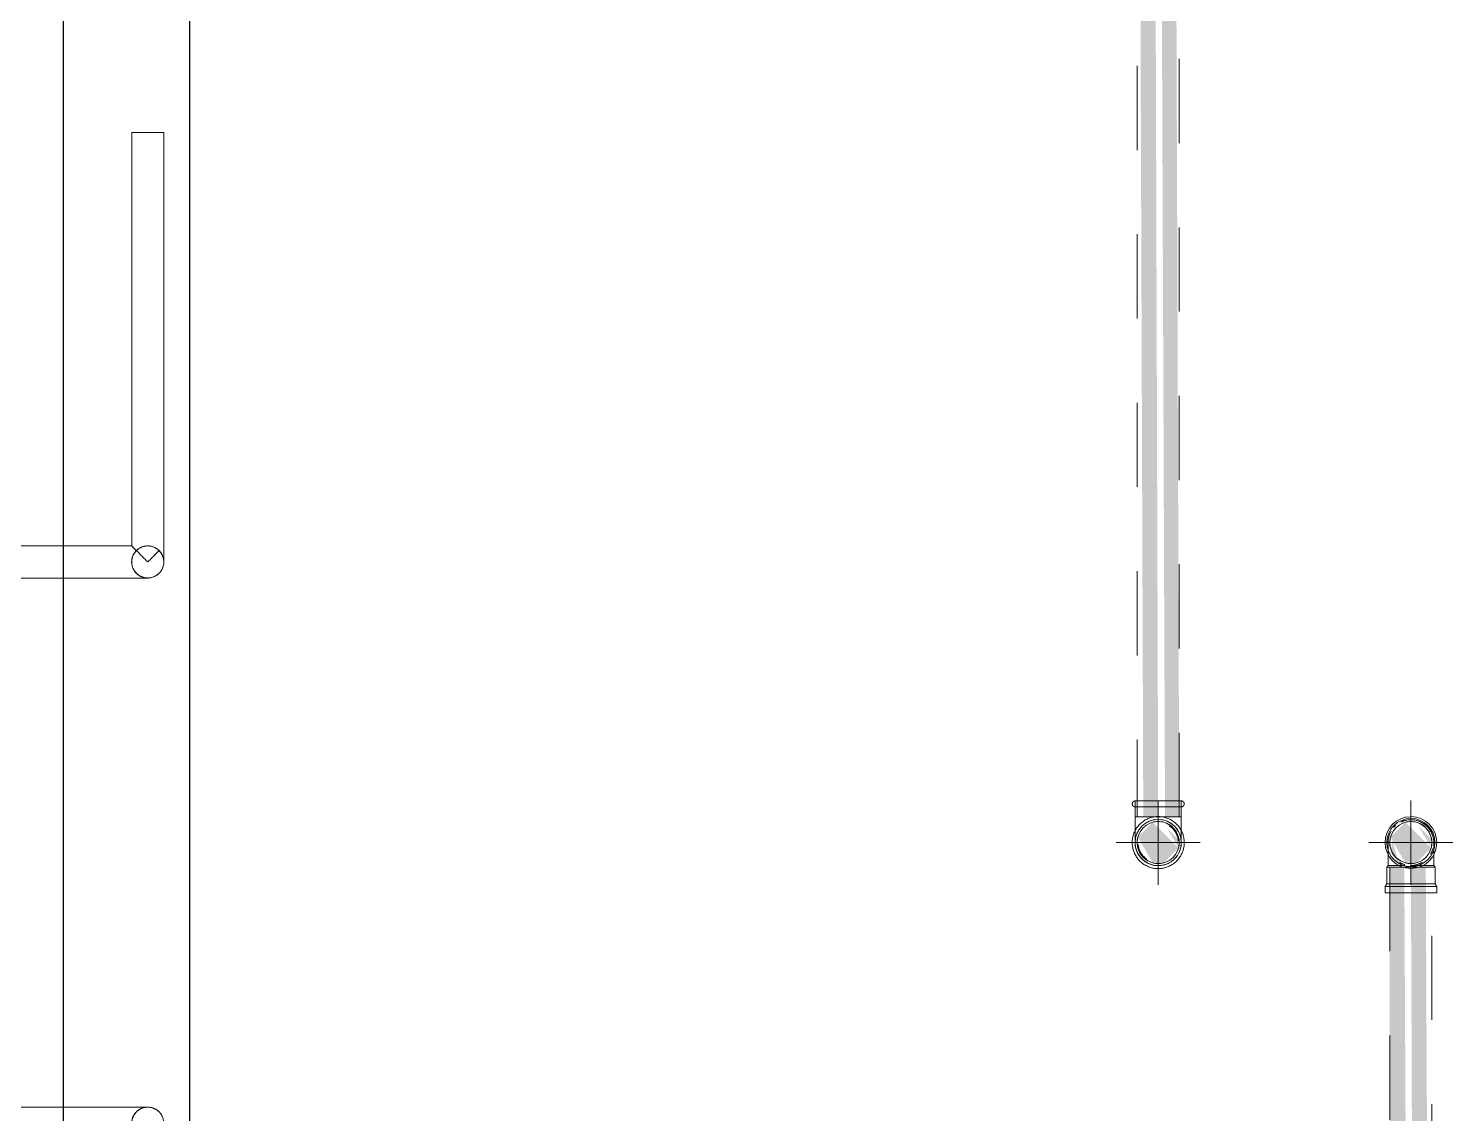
# Model space of a CAD drawing. Header units: metres. Extents: x 147 to 427, y -16 to 162.
# Drawn here: x 315.793 to 317.482, y 94.92 to 96.209 of the extents above; entities that cross this region are included whole.
import ezdxf

# ---------------------------------------------------------------- set-up
doc = ezdxf.new("R2010")
doc.units = ezdxf.units.M
doc.linetypes.add('Aligning Line', pattern=[0.012, 0.006, -0.006])
doc.layers.add('1053_ARQ_BASE_MATADOURO_dwg', color=7, linetype='Continuous', lineweight=5, true_color=0x767676)
doc.layers.add('A-FLOR', color=7, linetype='Continuous', lineweight=9, true_color=0x007f00)
for name, color, linetype, lineweight in [('A-PAREDE', 7, 'Continuous', 30), ('P-PIPE', 7, 'Continuous', 5), ('P-PIPE-CNTR', 7, 'Continuous', 5), ('Q-SPCQ', 7, 'Continuous', 5)]:
    doc.layers.add(name, color=color, linetype=linetype, lineweight=lineweight)

# ---------------------------------------------------------------- blocks, each defined once
blk = doc.blocks.new('Escada de mão - Padrão-3987826-TÉRREO 1_20 - Dependente 1')
at = {"layer": 'Q-SPCQ', "color": 254, "true_color": 0xeaeaea}
for p, q in [((-0.3141, 0), (-0.3141, 0.2677)), ((0.3141, 0.2677), (0.3141, 0)), ((0.3522, 0.019), (0.3522, 0.2677)), ((0.3522, 0.019), (0.3522, 0.2677)), ((-0.3141, 0), (-0.3141, 0.2296)), ((0.3141, 0.2296), (0.3141, 0)), ((0.8432, 0.019), (0.3522, 0.019)), ((0.8432, 0.019), (0.3522, 0.019)), ((0.8432, 0.0184), (0.8432, 0.019)), ((0.8432, 0.0184), (0.8432, 0.019)), ((0.8432, 0.0184), (0.8432, 0.019)), ((0.8432, -0.0191), (0.8432, 0.019)), ((0.3332, -0.0191), (0.8432, -0.0191)), ((0.3332, -0.0191), (0.8432, -0.0191)), ((0.8432, -0.0191), (0.8432, -0.0184)), ((0.8432, -0.0191), (0.8432, -0.0184)), ((0.8432, -0.0191), (0.8432, -0.0184))]:
    blk.add_line(p, q, dxfattribs=at)
at = {"layer": 'Q-SPCQ', "color": 7, "true_color": 0xf1f1f1}
blk.add_line((0.8432, -0.0184), (0.8432, 0.0184), dxfattribs=at)
at = {"layer": 'Q-SPCQ', "color": 7, "true_color": 0xeeeeee}
for p, q in [((0.8432, -0.0184), (0.8432, 0.0184)), ((0.8432, -0.0095), (0.8432, 0.0184)), ((0.8432, -0.0165), (0.8432, -0.0095)), ((0.8432, -0.0184), (0.8432, -0.0165))]:
    blk.add_line(p, q, dxfattribs=at)
at = {"layer": 'Q-SPCQ', "color": 7, "true_color": 0xf1f1f1}
for centre, radius, start, end in [((-0.3332, 0), 0.0191, 30, 90), ((0.3332, 0), 0.0191, 90, 150), ((0.3332, 0), 0.0191, 75, 90), ((0.3332, 0), 0.019, 30, 60), ((0.3332, 0), 0.019, 345, 15), ((0.3332, 0), 0.019, 285, 325.2569)]:
    blk.add_arc(centre, radius, start, end, dxfattribs=at)
at = {"layer": 'Q-SPCQ', "color": 7, "true_color": 0xf5f5f5}
for radius, start, end in [(0.0191, 60, 75), (0.019, 15, 30)]:
    blk.add_arc((0.3332, 0), radius, start, end, dxfattribs=at)
at = {"layer": 'Q-SPCQ', "color": 254, "true_color": 0xeaeaea}
for centre, radius, start, end in [((-0.3332, 0), 0.0191, 330, 30), ((0.3332, 0), 0.0191, 150, 210), ((0.3332, 0), 0.0191, 255, 270), ((0.3332, 0), 0.019, 270, 285)]:
    blk.add_arc(centre, radius, start, end, dxfattribs=at)
at = {"layer": 'Q-SPCQ', "color": 7, "true_color": 0xeeeeee}
for centre, start, end in [((-0.3332, 0), 285, 330), ((0.3332, 0), 210, 255)]:
    blk.add_arc(centre, 0.0191, start, end, dxfattribs=at)
at = {"layer": 'Q-SPCQ', "color": 7, "true_color": 0xf3f3f3}
for radius, start, end in [(0.019, 325.2569, 330), (0.0191, 330, 345)]:
    blk.add_arc((0.3332, 0), radius, start, end, dxfattribs=at)
at = {"layer": 'Q-SPCQ', "color": 7, "true_color": 0xf1f1f1}
for points, knots in [([(-0.3174, 0.0107), (-0.3176, 0.0109), (-0.3179, 0.0115), (-0.3186, 0.0123), (-0.3193, 0.0131), (-0.32, 0.0138), (-0.3208, 0.0145), (-0.3217, 0.0152), (-0.3226, 0.0159), (-0.3236, 0.0165), (-0.3246, 0.017), (-0.3257, 0.0176), (-0.3269, 0.018), (-0.3281, 0.0184), (-0.3293, 0.0187), (-0.331, 0.0189), (-0.3323, 0.019), (-0.3332, 0.019)], [0.4285714, 0.4285714, 0.4285714, 0.4285714, 0.4642857, 0.5, 0.5357143, 0.5714286, 0.6071429, 0.6428571, 0.6785714, 0.7142857, 0.75, 0.7857143, 0.8214286, 0.8571429, 0.8928571, 0.9285714, 1, 1, 1, 1]), ([(0.3332, 0.019), (0.3323, 0.019), (0.331, 0.0189), (0.3293, 0.0187), (0.3281, 0.0184), (0.3269, 0.018), (0.3257, 0.0176), (0.3246, 0.017), (0.3236, 0.0165), (0.3226, 0.0159), (0.3217, 0.0152), (0.3208, 0.0145), (0.32, 0.0138), (0.3193, 0.0131), (0.3184, 0.012), (0.3177, 0.0112), (0.3174, 0.0107)], [0, 0, 0, 0, 0.0714286, 0.1071429, 0.1428571, 0.1785714, 0.2142857, 0.25, 0.2857143, 0.3214286, 0.3571429, 0.3928571, 0.4285714, 0.4642857, 0.5, 0.5714286, 0.5714286, 0.5714286, 0.5714286]), ([(0.3384, 0.0183), (0.338, 0.0184), (0.3372, 0.0186), (0.3354, 0.0189), (0.3341, 0.019), (0.3332, 0.019)], [0.6666667, 0.6666667, 0.6666667, 0.6666667, 0.75, 0.8333333, 1, 1, 1, 1]), ([(0.3384, 0.0183), (0.3388, 0.0182), (0.3397, 0.0179), (0.3412, 0.0173), (0.3423, 0.0167), (0.343, 0.0163)], [0.3333333, 0.3333333, 0.3333333, 0.3333333, 0.4166667, 0.5, 0.6666667, 0.6666667, 0.6666667, 0.6666667]), ([(0.3516, -0.0047), (0.3518, -0.0039), (0.3521, -0.0022), (0.3523, 0.0004), (0.352, 0.003), (0.3515, 0.0052), (0.351, 0.0067), (0.3504, 0.0082), (0.3494, 0.01), (0.3481, 0.0119), (0.3471, 0.013), (0.3466, 0.0135)], [0.6, 0.6, 0.6, 0.6, 0.65, 0.7, 0.75, 0.8, 0.825, 0.85, 0.9, 0.95, 1, 1, 1, 1]), ([(0.3405, -0.0176), (0.3411, -0.0173), (0.342, -0.0169), (0.3431, -0.0163), (0.3439, -0.0157), (0.3448, -0.0151), (0.3456, -0.0144), (0.3464, -0.0137), (0.3471, -0.013), (0.3478, -0.0121), (0.3485, -0.0113), (0.3492, -0.0103), (0.3496, -0.0096), (0.3498, -0.0093)], [0.2, 0.2, 0.2, 0.2, 0.25, 0.275, 0.3, 0.325, 0.35, 0.375, 0.4, 0.425, 0.45, 0.475, 0.5, 0.5, 0.5, 0.5])]:
    blk.add_open_spline(points, degree=3, knots=knots, dxfattribs=at)
at = {"layer": 'Q-SPCQ', "color": 7, "true_color": 0xeeeeee}
for points, knots in [([(-0.3332, 0.019), (-0.3323, 0.019), (-0.331, 0.0189), (-0.3293, 0.0187), (-0.3281, 0.0184), (-0.3269, 0.018), (-0.3257, 0.0176), (-0.3246, 0.017), (-0.3236, 0.0165), (-0.3226, 0.0159), (-0.3217, 0.0152), (-0.3208, 0.0145), (-0.32, 0.0138), (-0.3193, 0.0131), (-0.3184, 0.012), (-0.3177, 0.0112), (-0.3174, 0.0107)], [0, 0, 0, 0, 0.0714286, 0.1071429, 0.1428571, 0.1785714, 0.2142857, 0.25, 0.2857143, 0.3214286, 0.3571429, 0.3928571, 0.4285714, 0.4642857, 0.5, 0.5714286, 0.5714286, 0.5714286, 0.5714286]), ([(-0.3332, 0.019), (-0.3315, 0.019), (-0.329, 0.0187), (-0.3258, 0.0177), (-0.3236, 0.0165), (-0.3219, 0.0154), (-0.3206, 0.0143), (-0.3194, 0.0132), (-0.318, 0.0116), (-0.3171, 0.0102), (-0.3167, 0.0095)], [0, 0, 0, 0, 0.0833333, 0.125, 0.1666667, 0.2083333, 0.2291667, 0.25, 0.2916667, 0.3333333, 0.3333333, 0.3333333, 0.3333333]), ([(0.3174, 0.0107), (0.3176, 0.0109), (0.3179, 0.0115), (0.3186, 0.0123), (0.3193, 0.0131), (0.32, 0.0138), (0.3208, 0.0145), (0.3217, 0.0152), (0.3226, 0.0159), (0.3236, 0.0165), (0.3246, 0.017), (0.3257, 0.0176), (0.3269, 0.018), (0.3281, 0.0184), (0.3293, 0.0187), (0.331, 0.0189), (0.3323, 0.019), (0.3332, 0.019)], [0.4285714, 0.4285714, 0.4285714, 0.4285714, 0.4642857, 0.5, 0.5357143, 0.5714286, 0.6071429, 0.6428571, 0.6785714, 0.7142857, 0.75, 0.7857143, 0.8214286, 0.8571429, 0.8928571, 0.9285714, 1, 1, 1, 1]), ([(0.3197, 0.0135), (0.32, 0.0138), (0.3206, 0.0143), (0.3219, 0.0154), (0.3236, 0.0165), (0.3258, 0.0177), (0.3274, 0.0182), (0.3282, 0.0184)], [0.75, 0.75, 0.75, 0.75, 0.7708333, 0.7916667, 0.8333333, 0.875, 0.9166667, 0.9166667, 0.9166667, 0.9166667]), ([(0.3332, 0.019), (0.3341, 0.019), (0.3354, 0.0189), (0.3372, 0.0186), (0.338, 0.0184), (0.3384, 0.0183)], [0, 0, 0, 0, 0.1666667, 0.25, 0.3333333, 0.3333333, 0.3333333, 0.3333333]), ([(0.3515, 0.0183), (0.3513, 0.0182), (0.3511, 0.0179), (0.3504, 0.0173), (0.3499, 0.0167), (0.3495, 0.0163)], [0.3333333, 0.3333333, 0.3333333, 0.3333333, 0.4166667, 0.5, 0.6666667, 0.6666667, 0.6666667, 0.6666667]), ([(0.3506, 0.0174), (0.3507, 0.0176), (0.3509, 0.0178), (0.3514, 0.0182), (0.3516, 0.0185), (0.3518, 0.0186)], [0.5, 0.5, 0.5, 0.5, 0.5625, 0.625, 0.75, 0.75, 0.75, 0.75]), ([(0.3167, 0.0095), (0.3169, 0.0099), (0.3173, 0.0106), (0.3183, 0.0119), (0.3191, 0.0129), (0.3197, 0.0135)], [0.66666667, 0.66666667, 0.66666667, 0.66666667, 0.6875, 0.70833333, 0.75, 0.75, 0.75, 0.75]), ([(0.3466, 0.0135), (0.3471, 0.013), (0.3481, 0.0119), (0.3492, 0.0103), (0.35, 0.0089), (0.3505, 0.0079), (0.351, 0.0067), (0.3514, 0.0055), (0.3517, 0.0043), (0.352, 0.0026), (0.3523, 0.0004), (0.3521, -0.0018), (0.3519, -0.0035), (0.3517, -0.0043), (0.3516, -0.0047)], [0, 0, 0, 0, 0.05, 0.1, 0.125, 0.15, 0.175, 0.2, 0.225, 0.25, 0.3, 0.35, 0.375, 0.4, 0.4, 0.4, 0.4]), ([(0.3466, 0.0135), (0.3471, 0.013), (0.3481, 0.0119), (0.3492, 0.0103), (0.35, 0.0089), (0.3505, 0.0079), (0.351, 0.0067), (0.3514, 0.0055), (0.3517, 0.0043), (0.3521, 0.0026), (0.3523, 0.0004), (0.3522, -0.0018), (0.3519, -0.0035), (0.3517, -0.0043), (0.3516, -0.0047)], [0, 0, 0, 0, 0.05, 0.1, 0.125, 0.15, 0.175, 0.2, 0.225, 0.25, 0.3, 0.35, 0.375, 0.4, 0.4, 0.4, 0.4]), ([(0.3498, -0.0093), (0.3496, -0.0096), (0.3492, -0.0103), (0.3485, -0.0113), (0.3478, -0.0121), (0.3472, -0.0128), (0.3467, -0.0134), (0.3462, -0.0139), (0.3456, -0.0144), (0.3448, -0.0151), (0.3439, -0.0157), (0.3431, -0.0163), (0.342, -0.0169), (0.3411, -0.0173), (0.3405, -0.0176)], [0.5, 0.5, 0.5, 0.5, 0.525, 0.55, 0.575, 0.6, 0.6125, 0.625, 0.65, 0.675, 0.7, 0.725, 0.75, 0.8, 0.8, 0.8, 0.8]), ([(0.3471, -0.013), (0.347, -0.0131), (0.3467, -0.0134), (0.3462, -0.0139), (0.3456, -0.0144), (0.3448, -0.0151), (0.3439, -0.0157), (0.3431, -0.0163), (0.342, -0.0169), (0.3411, -0.0173), (0.3405, -0.0176)], [0.6, 0.6, 0.6, 0.6, 0.6125, 0.625, 0.65, 0.675, 0.7, 0.725, 0.75, 0.8, 0.8, 0.8, 0.8])]:
    blk.add_open_spline(points, degree=3, knots=knots, dxfattribs=at)
for points in [[(0.3282, 0.0184), (0.3298, 0.0188), (0.3315, 0.019), (0.3332, 0.019)], [(0.3332, 0.019), (0.3344, 0.019), (0.3369, 0.0188), (0.3405, 0.0177), (0.3438, 0.0159), (0.3457, 0.0144), (0.3466, 0.0135)], [(0.343, 0.0163), (0.3437, 0.0159), (0.345, 0.015), (0.3461, 0.014), (0.3466, 0.0135)], [(0.3498, -0.0093), (0.3496, -0.0096), (0.3492, -0.0103), (0.3485, -0.0113), (0.3478, -0.0121), (0.3474, -0.0127), (0.3471, -0.013)], [(0.3369, -0.0187), (0.3381, -0.0184), (0.3393, -0.0181), (0.3405, -0.0176)]]:
    blk.add_open_spline(points, degree=3, dxfattribs=at)
at = {"layer": 'Q-SPCQ', "color": 254, "true_color": 0xeaeaea}
for points, knots in [([(0.3332, 0), (0.3344, 0.0012), (0.3368, 0.0037), (0.3398, 0.0067), (0.3419, 0.0087), (0.343, 0.0098), (0.3438, 0.0107), (0.3446, 0.0115), (0.3454, 0.0123), (0.3462, 0.0131), (0.347, 0.0138), (0.3477, 0.0145), (0.3484, 0.0152), (0.349, 0.0159), (0.3496, 0.0165), (0.3502, 0.017), (0.3507, 0.0176), (0.3511, 0.018), (0.3515, 0.0184), (0.3518, 0.0187), (0.3521, 0.0189), (0.3522, 0.019), (0.3522, 0.019)], [0, 0, 0, 0, 0.142857, 0.285714, 0.357143, 0.392857, 0.428571, 0.464286, 0.5, 0.535714, 0.571429, 0.607143, 0.642857, 0.678571, 0.714286, 0.75, 0.785714, 0.821429, 0.857143, 0.892857, 0.928571, 1, 1, 1, 1]), ([(0.3522, 0.019), (0.3522, 0.019), (0.3521, 0.0189), (0.3518, 0.0186), (0.3516, 0.0184), (0.3515, 0.0183)], [0, 0, 0, 0, 0.1666667, 0.25, 0.3333333, 0.3333333, 0.3333333, 0.3333333]), ([(-0.3167, 0.0095), (-0.3164, 0.0092), (-0.3161, 0.0084), (-0.3155, 0.0073), (-0.3151, 0.0061), (-0.3147, 0.0049), (-0.3145, 0.0037), (-0.3142, 0.0025), (-0.3141, 0.0012), (-0.3141, 0), (-0.3141, -0.0012), (-0.3142, -0.0025), (-0.3145, -0.0037), (-0.3147, -0.0049), (-0.3151, -0.0061), (-0.3155, -0.0073), (-0.3161, -0.0084), (-0.3166, -0.0095), (-0.3173, -0.0106), (-0.3183, -0.0119), (-0.3194, -0.0132), (-0.3206, -0.0143), (-0.3219, -0.0154), (-0.3236, -0.0165), (-0.3258, -0.0177), (-0.329, -0.0187), (-0.3315, -0.0191), (-0.3332, -0.0191)], [0.3333333, 0.3333333, 0.3333333, 0.3333333, 0.3541667, 0.375, 0.3958333, 0.4166667, 0.4375, 0.4583333, 0.4791667, 0.5, 0.5208333, 0.5416667, 0.5625, 0.5833333, 0.6041667, 0.625, 0.6458333, 0.6666667, 0.6875, 0.7083333, 0.75, 0.7708333, 0.7916667, 0.8333333, 0.875, 0.9166667, 1, 1, 1, 1]), ([(-0.3141, 0), (-0.3141, 0.0012), (-0.3143, 0.0037), (-0.3152, 0.0067), (-0.3162, 0.0087), (-0.3168, 0.0098), (-0.3172, 0.0104), (-0.3174, 0.0107)], [0, 0, 0, 0, 0.1428571, 0.2857143, 0.3571429, 0.3928571, 0.4285714, 0.4285714, 0.4285714, 0.4285714]), ([(-0.3174, 0.0107), (-0.3172, 0.0104), (-0.3168, 0.0098), (-0.3162, 0.0087), (-0.3152, 0.0067), (-0.3143, 0.0037), (-0.3141, 0.0012), (-0.3141, 0)], [0.5714286, 0.5714286, 0.5714286, 0.5714286, 0.6071429, 0.6428571, 0.7142857, 0.8571429, 1, 1, 1, 1]), ([(0.3174, 0.0107), (0.3172, 0.0104), (0.3168, 0.0098), (0.3162, 0.0087), (0.3152, 0.0067), (0.3143, 0.0037), (0.3141, 0.0012), (0.3141, 0)], [0.5714286, 0.5714286, 0.5714286, 0.5714286, 0.6071429, 0.6428571, 0.7142857, 0.8571429, 1, 1, 1, 1]), ([(0.3141, 0), (0.3141, 0.0012), (0.3143, 0.0037), (0.3152, 0.0067), (0.3162, 0.0087), (0.3168, 0.0098), (0.3172, 0.0104), (0.3174, 0.0107)], [0, 0, 0, 0, 0.1428571, 0.2857143, 0.3571429, 0.3928571, 0.4285714, 0.4285714, 0.4285714, 0.4285714]), ([(0.3332, -0.0191), (0.3315, -0.0191), (0.329, -0.0187), (0.3258, -0.0177), (0.3236, -0.0165), (0.3219, -0.0154), (0.3206, -0.0143), (0.3194, -0.0132), (0.318, -0.0116), (0.3168, -0.0099), (0.3161, -0.0084), (0.3155, -0.0073), (0.3151, -0.0061), (0.3147, -0.0049), (0.3145, -0.0037), (0.3142, -0.0025), (0.3141, -0.0012), (0.3141, 0), (0.3141, 0.0012), (0.3142, 0.0025), (0.3145, 0.0037), (0.3147, 0.0049), (0.3151, 0.0061), (0.3155, 0.0073), (0.3161, 0.0084), (0.3164, 0.0092), (0.3167, 0.0095)], [0, 0, 0, 0, 0.0833333, 0.125, 0.1666667, 0.2083333, 0.2291667, 0.25, 0.2916667, 0.3333333, 0.3541667, 0.375, 0.3958333, 0.4166667, 0.4375, 0.4583333, 0.4791667, 0.5, 0.5208333, 0.5416667, 0.5625, 0.5833333, 0.6041667, 0.625, 0.6458333, 0.6666667, 0.6666667, 0.6666667, 0.6666667]), ([(0.3466, -0.0135), (0.3457, -0.0125), (0.3441, -0.0109), (0.3419, -0.0087), (0.3396, -0.0065), (0.3367, -0.0036), (0.3343, -0.0012), (0.3332, 0)], [0, 0, 0, 0, 0.25, 0.375, 0.5, 0.75, 1, 1, 1, 1]), ([(0.3332, -0.0191), (0.3343, -0.0191), (0.3367, -0.0188), (0.3396, -0.018), (0.3419, -0.017), (0.3441, -0.0157), (0.3457, -0.0144), (0.3466, -0.0135)], [0, 0, 0, 0, 0.25, 0.5, 0.625, 0.75, 1, 1, 1, 1])]:
    blk.add_open_spline(points, degree=3, knots=knots, dxfattribs=at)
at = {"layer": 'Q-SPCQ', "color": 7, "true_color": 0xf3f3f3}
for points, knots in [([(0.343, 0.0163), (0.3423, 0.0167), (0.3412, 0.0173), (0.3397, 0.0179), (0.3388, 0.0182), (0.3384, 0.0183)], [0.3333333, 0.3333333, 0.3333333, 0.3333333, 0.5, 0.5833333, 0.6666667, 0.6666667, 0.6666667, 0.6666667]), ([(0.3488, 0.0157), (0.3491, 0.016), (0.3496, 0.0165), (0.3502, 0.017), (0.3505, 0.0173), (0.3506, 0.0174)], [0.25, 0.25, 0.25, 0.25, 0.375, 0.4375, 0.5, 0.5, 0.5, 0.5]), ([(0.3516, -0.0047), (0.3514, -0.0056), (0.351, -0.0068), (0.3503, -0.0083), (0.35, -0.009), (0.3498, -0.0093)], [0.4, 0.4, 0.4, 0.4, 0.45, 0.475, 0.5, 0.5, 0.5, 0.5]), ([(0.3516, -0.0047), (0.3514, -0.0056), (0.351, -0.0068), (0.3503, -0.0083), (0.35, -0.009), (0.3498, -0.0093)], [0.4, 0.4, 0.4, 0.4, 0.45, 0.475, 0.5, 0.5, 0.5, 0.5])]:
    blk.add_open_spline(points, degree=3, knots=knots, dxfattribs=at)
at = {"layer": 'Q-SPCQ', "color": 7, "true_color": 0xf5f5f5}
blk.add_open_spline([(0.3506, 0.0174), (0.3505, 0.0173), (0.3502, 0.017), (0.3496, 0.0165), (0.3485, 0.0154), (0.3474, 0.0143), (0.3466, 0.0135)], degree=3, knots=[0.5, 0.5, 0.5, 0.5, 0.5625, 0.625, 0.75, 1, 1, 1, 1], dxfattribs=at)
at = {"layer": 'Q-SPCQ', "color": 7, "true_color": 0xf1f1f1}
for points in [[(0.3518, 0.0186), (0.3516, 0.0185), (0.3513, 0.0181), (0.3508, 0.0177), (0.3506, 0.0174)], [(0.3466, 0.0135), (0.3461, 0.014), (0.345, 0.015), (0.3437, 0.0159), (0.343, 0.0163)], [(0.3495, 0.0163), (0.349, 0.0159), (0.3481, 0.015), (0.3471, 0.014), (0.3466, 0.0135)], [(0.3466, 0.0135), (0.3474, 0.0143), (0.3481, 0.015), (0.3488, 0.0157)]]:
    blk.add_open_spline(points, degree=3, dxfattribs=at)
at = {"layer": 'Q-SPCQ', "color": 254, "true_color": 0xeaeaea}
for points in [[(0.3522, 0.019), (0.3522, 0.019), (0.3521, 0.0189), (0.3518, 0.0186)], [(0.3518, 0.0186), (0.3521, 0.0189), (0.3522, 0.019), (0.3522, 0.019)], [(0.3466, -0.0135), (0.3454, -0.0146), (0.3428, -0.0167), (0.3381, -0.0186), (0.3348, -0.0191), (0.3332, -0.0191)], [(0.3405, -0.0176), (0.3393, -0.0181), (0.3369, -0.0188), (0.3344, -0.0191), (0.3332, -0.0191)], [(0.3405, -0.0176), (0.3393, -0.0181), (0.3369, -0.0188), (0.3344, -0.0191), (0.3332, -0.0191)], [(0.3332, -0.0191), (0.3344, -0.0191), (0.3356, -0.0189), (0.3369, -0.0187)]]:
    blk.add_open_spline(points, degree=3, dxfattribs=at)
at = {"layer": 'Q-SPCQ', "color": 7, "true_color": 0xf5f5f5}
blk.add_open_spline([(0.3498, -0.0093), (0.35, -0.009), (0.3503, -0.0083), (0.3508, -0.0071), (0.3513, -0.006), (0.3515, -0.0052), (0.3516, -0.0047)], degree=3, dxfattribs=at)
blk = doc.blocks.new('Joelho 45_90 - Agua Fria_Soldavel - MEP - Tigre - Standard-2081496-TÉRREO 1_20 - Dependente 1')
at = {"layer": 'P-PIPE', "true_color": 0x69503c}
h = blk.add_hatch(color=27, dxfattribs=at)
h.paths.add_polyline_path([(149.0284, 95.2171), (149.0208, 95.2445), (149.0186, 95.2299), (149.0279, 95.2178)])
h.paths.add_polyline_path([(149.0657, 95.2376), (149.0669, 95.2465), (149.0519, 95.2614)])
at = {"layer": 'P-PIPE'}
for p, q in [((149.0156, 95.2146), (149.0141, 95.2129)), ((149.0141, 95.2129), (149.0427, 95.2129)), ((149.0141, 95.2129), (149.0141, 95.1929)), ((149.0427, 95.2129), (149.0141, 95.2129)), ((149.0357, 95.2146), (149.0156, 95.2146)), ((149.0156, 95.2146), (149.0357, 95.2146)), ((149.0177, 95.2129), (149.0677, 95.2129)), ((149.0699, 95.2146), (149.0427, 95.2146)), ((149.0427, 95.2146), (149.0699, 95.2146)), ((149.0427, 95.2129), (149.0714, 95.2129)), ((149.0714, 95.2129), (149.0427, 95.2129)), ((149.0714, 95.2129), (149.0699, 95.2146)), ((149.0714, 95.1929), (149.0714, 95.2129)), ((149.0141, 95.1929), (149.012, 95.1899)), ((149.012, 95.1899), (149.012, 95.1824)), ((149.0427, 95.1899), (149.012, 95.1899)), ((149.0427, 95.1929), (149.0141, 95.1929)), ((149.0714, 95.1929), (149.0427, 95.1929)), ((149.0735, 95.1899), (149.0427, 95.1899)), ((149.0735, 95.1899), (149.0714, 95.1929)), ((149.0735, 95.1824), (149.0735, 95.1899)), ((149.012, 95.1824), (149.0427, 95.1824)), ((149.0677, 95.1824), (149.0177, 95.1824)), ((149.0427, 95.1824), (149.0735, 95.1824))]:
    blk.add_line(p, q, dxfattribs=at)
at = {"layer": 'P-PIPE', "flags": 128}
for points in [[(149.0156, 95.242), (149.0156, 95.243), (149.0157, 95.2441), (149.0158, 95.2452), (149.0159, 95.2463), (149.0161, 95.2474), (149.0163, 95.2484), (149.0166, 95.2495), (149.0169, 95.2505), (149.0173, 95.2515), (149.0177, 95.2525), (149.0182, 95.2535), (149.0186, 95.2545)], [(149.0223, 95.2599), (149.023, 95.2607), (149.0238, 95.2614), (149.0246, 95.2622)], [(149.0309, 95.2664), (149.0319, 95.2668), (149.0329, 95.2673), (149.0339, 95.2676), (149.0349, 95.268), (149.036, 95.2683), (149.037, 95.2685), (149.0381, 95.2687), (149.0392, 95.2689), (149.0403, 95.269), (149.0413, 95.2691), (149.0424, 95.2691), (149.0427, 95.2691)], [(149.0427, 95.2691), (149.0438, 95.2691), (149.0449, 95.269), (149.046, 95.2689), (149.047, 95.2688), (149.0481, 95.2686), (149.0492, 95.2683), (149.0502, 95.2681), (149.0513, 95.2677), (149.0523, 95.2674), (149.0533, 95.267), (149.0543, 95.2665), (149.0553, 95.266), (149.0562, 95.2655), (149.0571, 95.265), (149.058, 95.2644), (149.0589, 95.2637), (149.0598, 95.2631), (149.0606, 95.2624), (149.0614, 95.2616), (149.0622, 95.2609), (149.0629, 95.2601), (149.0636, 95.2593), (149.0643, 95.2584), (149.065, 95.2575), (149.0656, 95.2566), (149.0661, 95.2557), (149.0667, 95.2548), (149.0672, 95.2538), (149.0676, 95.2528), (149.068, 95.2518), (149.0684, 95.2508), (149.0687, 95.2497), (149.069, 95.2487), (149.0693, 95.2476), (149.0695, 95.2466), (149.0696, 95.2455), (149.0698, 95.2444), (149.0698, 95.2433), (149.0699, 95.2423), (149.0699, 95.242)], [(149.0156, 95.2146), (149.0156, 95.2157), (149.0156, 95.2167), (149.0156, 95.2178), (149.0156, 95.2189), (149.0156, 95.22), (149.0156, 95.2211), (149.0156, 95.2221), (149.0156, 95.2232), (149.0156, 95.2242), (149.0156, 95.2252), (149.0156, 95.2262), (149.0156, 95.2272), (149.0156, 95.2282), (149.0156, 95.2291), (149.0156, 95.23), (149.0156, 95.2309), (149.0156, 95.2318), (149.0156, 95.2326), (149.0156, 95.2334), (149.0156, 95.2342), (149.0156, 95.235), (149.0156, 95.2357), (149.0156, 95.2364), (149.0156, 95.237), (149.0156, 95.2376), (149.0156, 95.2382), (149.0156, 95.2387), (149.0156, 95.2392), (149.0156, 95.2397), (149.0156, 95.2401), (149.0156, 95.2405), (149.0156, 95.2408), (149.0156, 95.2411), (149.0156, 95.2414), (149.0156, 95.2416), (149.0156, 95.2417), (149.0156, 95.2418), (149.0156, 95.2419), (149.0156, 95.242)], [(149.0699, 95.2419), (149.0699, 95.2419), (149.0699, 95.2418), (149.0699, 95.2416), (149.0699, 95.2414), (149.0699, 95.2412), (149.0699, 95.2409), (149.0699, 95.2406), (149.0699, 95.2402), (149.0699, 95.2398), (149.0699, 95.2393), (149.0699, 95.2389), (149.0699, 95.2383), (149.0699, 95.2378), (149.0699, 95.2372), (149.0699, 95.2365), (149.0699, 95.2359), (149.0699, 95.2352), (149.0699, 95.2344), (149.0699, 95.2336), (149.0699, 95.2328), (149.0699, 95.232), (149.0699, 95.2312), (149.0699, 95.2303), (149.0699, 95.2294), (149.0699, 95.2284), (149.0699, 95.2275), (149.0699, 95.2265), (149.0699, 95.2255), (149.0699, 95.2245), (149.0699, 95.2235), (149.0699, 95.2224), (149.0699, 95.2214), (149.0699, 95.2203), (149.0699, 95.2192), (149.0699, 95.2181), (149.0699, 95.217), (149.0699, 95.2159), (149.0699, 95.2149), (149.0699, 95.2146)]]:
    blk.add_lwpolyline(points, dxfattribs=at)
at = {"layer": 'P-PIPE'}
for radius, start, end in [(0.0307, 90, 270), (0.0307, 90, 270), (0.0286, 90, 270), (0.0286, 90, 270), (0.0286, 90, 270), (0.0308, 270, 90), (0.0308, 270, 90), (0.0286, 270, 90), (0.0286, 270, 90), (0.0286, 270, 90), (0.0272, 150, 180), (0.0271, 150, 180), (0.0271, 90, 105), (0.0272, 90, 105), (0.025, 75, 105), (0.025, 75, 105), (0.0271, 15, 75), (0.0272, 15, 75), (0.025, 0, 60), (0.025, 0, 60), (0.025, 165, 180), (0.025, 165, 180), (0.025, 180, 240), (0.025, 180, 240), (0.025, 345, 0), (0.025, 345, 0), (0.0271, 330, 345), (0.0272, 330, 345), (0.0271, 240, 255), (0.0272, 240, 255), (0.025, 255, 285), (0.025, 255, 285), (0.0271, 270, 300), (0.0272, 270, 300)]:
    blk.add_arc((149.0427, 95.242), radius, start, end, dxfattribs=at)
blk = doc.blocks.new('AÇO_Cotovelo 90 45 - AÇO_Cotovelo 90 45-V195-TÉRREO 1_20 - Dependente 1')
at = {"layer": 'P-PIPE', "true_color": 0x7f7f7f}
blk.add_hatch(color=8, dxfattribs=at).paths.add_polyline_path([(148.7661, 95.2368), (148.7669, 95.2452), (148.7536, 95.2585)])
at = {"layer": 'P-PIPE'}
for p, q in [((148.7153, 95.2915), (148.7153, 95.2724)), ((148.7427, 95.2915), (148.7153, 95.2915)), ((148.7701, 95.2915), (148.7427, 95.2915)), ((148.7701, 95.2724), (148.7701, 95.2915)), ((148.7153, 95.2724), (148.7427, 95.2724)), ((148.7427, 95.2724), (148.7153, 95.2724)), ((148.7427, 95.2724), (148.7701, 95.2724)), ((148.7701, 95.2724), (148.7427, 95.2724))]:
    blk.add_line(p, q, dxfattribs=at)
at = {"layer": 'P-PIPE', "flags": 128}
for points in [[(148.7118, 95.288), (148.7118, 95.2881), (148.7118, 95.2882), (148.7118, 95.2884), (148.7119, 95.2885), (148.7119, 95.2887), (148.7119, 95.2888), (148.712, 95.2889), (148.712, 95.2891), (148.712, 95.2892), (148.7121, 95.2893), (148.7122, 95.2894), (148.7122, 95.2896), (148.7123, 95.2897), (148.7124, 95.2898), (148.7124, 95.2899), (148.7125, 95.29), (148.7126, 95.2902), (148.7127, 95.2903), (148.7128, 95.2904), (148.7129, 95.2905), (148.713, 95.2906), (148.7131, 95.2907), (148.7132, 95.2907), (148.7133, 95.2908), (148.7134, 95.2909), (148.7135, 95.291), (148.7137, 95.291), (148.7138, 95.2911), (148.7139, 95.2912), (148.714, 95.2912), (148.7142, 95.2913), (148.7143, 95.2913), (148.7144, 95.2913), (148.7146, 95.2914), (148.7147, 95.2914), (148.7149, 95.2914), (148.715, 95.2914), (148.7151, 95.2915), (148.7153, 95.2915), (148.7153, 95.2915)], [(148.7153, 95.2845), (148.7152, 95.2845), (148.715, 95.2845), (148.7149, 95.2845), (148.7148, 95.2845), (148.7146, 95.2845), (148.7145, 95.2846), (148.7144, 95.2846), (148.7142, 95.2846), (148.7141, 95.2847), (148.714, 95.2847), (148.7138, 95.2848), (148.7137, 95.2849), (148.7136, 95.2849), (148.7135, 95.285), (148.7133, 95.2851), (148.7132, 95.2852), (148.7131, 95.2852), (148.713, 95.2853), (148.7129, 95.2854), (148.7128, 95.2855), (148.7127, 95.2856), (148.7126, 95.2857), (148.7125, 95.2858), (148.7125, 95.286), (148.7124, 95.2861), (148.7123, 95.2862), (148.7122, 95.2863), (148.7122, 95.2864), (148.7121, 95.2866), (148.7121, 95.2867), (148.712, 95.2868), (148.712, 95.287), (148.7119, 95.2871), (148.7119, 95.2872), (148.7119, 95.2874), (148.7118, 95.2875), (148.7118, 95.2876), (148.7118, 95.2878), (148.7118, 95.2879), (148.7118, 95.288)], [(148.7427, 95.2915), (148.7416, 95.2915), (148.7405, 95.2915), (148.7394, 95.2915), (148.7384, 95.2915), (148.7373, 95.2915), (148.7362, 95.2915), (148.7351, 95.2915), (148.7341, 95.2915), (148.7331, 95.2915), (148.732, 95.2915), (148.731, 95.2915), (148.7301, 95.2915), (148.7291, 95.2915), (148.7282, 95.2915), (148.7272, 95.2915), (148.7264, 95.2915), (148.7255, 95.2915), (148.7247, 95.2915), (148.7238, 95.2915), (148.7231, 95.2915), (148.7223, 95.2915), (148.7216, 95.2915), (148.7209, 95.2915), (148.7203, 95.2915), (148.7197, 95.2915), (148.7191, 95.2915), (148.7186, 95.2915), (148.7181, 95.2915), (148.7176, 95.2915), (148.7172, 95.2915), (148.7168, 95.2915), (148.7165, 95.2915), (148.7162, 95.2915), (148.7159, 95.2915), (148.7157, 95.2915), (148.7156, 95.2915), (148.7154, 95.2915), (148.7154, 95.2915), (148.7153, 95.2915)], [(148.7153, 95.2915), (148.7154, 95.2915), (148.7155, 95.2915), (148.7157, 95.2915), (148.7159, 95.2915), (148.7161, 95.2915), (148.7164, 95.2915), (148.7167, 95.2915), (148.7171, 95.2915), (148.7175, 95.2915), (148.7179, 95.2915), (148.7184, 95.2915)], [(148.7701, 95.2915), (148.77, 95.2915), (148.7699, 95.2915), (148.7698, 95.2915), (148.7696, 95.2915), (148.7693, 95.2915), (148.7691, 95.2915), (148.7687, 95.2915), (148.7684, 95.2915), (148.768, 95.2915), (148.7675, 95.2915), (148.767, 95.2915), (148.7665, 95.2915), (148.7659, 95.2915), (148.7653, 95.2915), (148.7647, 95.2915), (148.764, 95.2915), (148.7633, 95.2915), (148.7626, 95.2915), (148.7618, 95.2915), (148.761, 95.2915), (148.7602, 95.2915), (148.7593, 95.2915), (148.7584, 95.2915), (148.7575, 95.2915), (148.7566, 95.2915), (148.7556, 95.2915), (148.7547, 95.2915), (148.7537, 95.2915), (148.7526, 95.2915), (148.7516, 95.2915), (148.7506, 95.2915), (148.7495, 95.2915), (148.7485, 95.2915), (148.7474, 95.2915), (148.7463, 95.2915), (148.7452, 95.2915), (148.7441, 95.2915), (148.743, 95.2915), (148.7427, 95.2915)], [(148.7669, 95.2915), (148.7674, 95.2915), (148.7678, 95.2915), (148.7683, 95.2915), (148.7686, 95.2915), (148.769, 95.2915), (148.7693, 95.2915), (148.7695, 95.2915), (148.7697, 95.2915), (148.7699, 95.2915), (148.77, 95.2915), (148.7701, 95.2915), (148.7701, 95.2915)], [(148.7701, 95.2915), (148.7703, 95.2915), (148.7704, 95.2914), (148.7705, 95.2914), (148.7707, 95.2914), (148.7708, 95.2914), (148.7709, 95.2914), (148.7711, 95.2913), (148.7712, 95.2913), (148.7714, 95.2912), (148.7715, 95.2912), (148.7716, 95.2911), (148.7717, 95.2911), (148.7719, 95.291), (148.772, 95.2909), (148.7721, 95.2908), (148.7722, 95.2908), (148.7723, 95.2907), (148.7724, 95.2906), (148.7725, 95.2905), (148.7726, 95.2904), (148.7727, 95.2903), (148.7728, 95.2902), (148.7729, 95.2901), (148.773, 95.29), (148.7731, 95.2898), (148.7731, 95.2897), (148.7732, 95.2896), (148.7733, 95.2895), (148.7733, 95.2894), (148.7734, 95.2892), (148.7734, 95.2891), (148.7735, 95.289), (148.7735, 95.2888), (148.7735, 95.2887), (148.7736, 95.2886), (148.7736, 95.2884), (148.7736, 95.2883), (148.7736, 95.2881), (148.7736, 95.288), (148.7736, 95.288)], [(148.7736, 95.288), (148.7736, 95.2878), (148.7736, 95.2877), (148.7736, 95.2875), (148.7736, 95.2874), (148.7735, 95.2873), (148.7735, 95.2871), (148.7735, 95.287), (148.7734, 95.2869), (148.7734, 95.2867), (148.7733, 95.2866), (148.7733, 95.2865), (148.7732, 95.2863), (148.7732, 95.2862), (148.7731, 95.2861), (148.773, 95.286), (148.7729, 95.2859), (148.7728, 95.2858), (148.7727, 95.2857), (148.7727, 95.2855), (148.7726, 95.2854), (148.7725, 95.2854), (148.7723, 95.2853), (148.7722, 95.2852), (148.7721, 95.2851), (148.772, 95.285), (148.7719, 95.2849), (148.7718, 95.2849), (148.7716, 95.2848), (148.7715, 95.2847), (148.7714, 95.2847), (148.7713, 95.2846), (148.7711, 95.2846), (148.771, 95.2846), (148.7709, 95.2845), (148.7707, 95.2845), (148.7706, 95.2845), (148.7704, 95.2845), (148.7703, 95.2845), (148.7702, 95.2845), (148.7701, 95.2845)], [(148.7427, 95.2729), (148.7415, 95.2728), (148.7402, 95.2728), (148.739, 95.2726), (148.7378, 95.2725), (148.7366, 95.2722), (148.7354, 95.272), (148.7342, 95.2717), (148.733, 95.2713), (148.7318, 95.2709), (148.7307, 95.2704), (148.7296, 95.2699), (148.7284, 95.2694), (148.7274, 95.2688), (148.7263, 95.2681), (148.7253, 95.2675), (148.7243, 95.2667), (148.7233, 95.266), (148.7223, 95.2652), (148.7214, 95.2644), (148.7206, 95.2635), (148.7197, 95.2626), (148.7189, 95.2616), (148.7181, 95.2607), (148.7174, 95.2597), (148.7167, 95.2587), (148.7161, 95.2576), (148.7155, 95.2565), (148.7149, 95.2554), (148.7144, 95.2543), (148.7139, 95.2532), (148.7135, 95.252), (148.7131, 95.2508), (148.7128, 95.2496), (148.7125, 95.2484), (148.7123, 95.2472), (148.7121, 95.246), (148.7119, 95.2448), (148.7119, 95.2435), (148.7118, 95.2423), (148.7118, 95.2411), (148.7119, 95.2398), (148.712, 95.2386), (148.7122, 95.2374), (148.7124, 95.2361), (148.7126, 95.2349), (148.7129, 95.2337), (148.7133, 95.2326), (148.7137, 95.2314), (148.7141, 95.2302), (148.7146, 95.2291), (148.7152, 95.228), (148.7157, 95.2269), (148.7164, 95.2258), (148.717, 95.2248), (148.7177, 95.2238), (148.7185, 95.2228), (148.7193, 95.2218), (148.7201, 95.2209), (148.721, 95.22), (148.7218, 95.2192), (148.7228, 95.2184), (148.7237, 95.2176), (148.7247, 95.2168), (148.7257, 95.2161), (148.7268, 95.2155), (148.7279, 95.2149), (148.729, 95.2143), (148.7301, 95.2138), (148.7312, 95.2133), (148.7324, 95.2128), (148.7335, 95.2125), (148.7347, 95.2121), (148.7359, 95.2118), (148.7371, 95.2116), (148.7384, 95.2114), (148.7396, 95.2112), (148.7408, 95.2111), (148.7421, 95.2111), (148.7427, 95.2111)], [(148.7186, 95.2845), (148.7181, 95.2845), (148.7176, 95.2845), (148.7172, 95.2845), (148.7168, 95.2845), (148.7165, 95.2845), (148.7162, 95.2845), (148.7159, 95.2845), (148.7157, 95.2845), (148.7156, 95.2845), (148.7154, 95.2845), (148.7154, 95.2845), (148.7153, 95.2845)], [(148.7153, 95.2845), (148.7154, 95.2845), (148.7155, 95.2845), (148.7157, 95.2845), (148.7159, 95.2845), (148.7161, 95.2845), (148.7164, 95.2845), (148.7167, 95.2845), (148.7171, 95.2845), (148.7175, 95.2845), (148.7179, 95.2845), (148.7184, 95.2845), (148.7189, 95.2845), (148.7195, 95.2845), (148.7201, 95.2845), (148.7207, 95.2845), (148.7214, 95.2845), (148.7221, 95.2845), (148.7229, 95.2845), (148.7236, 95.2845), (148.7244, 95.2845), (148.7253, 95.2845), (148.7261, 95.2845), (148.727, 95.2845), (148.7279, 95.2845), (148.7288, 95.2845), (148.7298, 95.2845), (148.7308, 95.2845), (148.7318, 95.2845), (148.7328, 95.2845), (148.7338, 95.2845), (148.7349, 95.2845), (148.7359, 95.2845), (148.737, 95.2845), (148.7381, 95.2845), (148.7391, 95.2845), (148.7402, 95.2845), (148.7413, 95.2845), (148.7424, 95.2845), (148.7427, 95.2845)], [(148.7153, 95.242), (148.7153, 95.242), (148.7153, 95.2421), (148.7153, 95.2422), (148.7153, 95.2423), (148.7153, 95.2426), (148.7153, 95.2428), (148.7153, 95.2431), (148.7153, 95.2435), (148.7153, 95.2439), (148.7153, 95.2444), (148.7153, 95.2449), (148.7153, 95.2454), (148.7153, 95.246), (148.7153, 95.2466), (148.7153, 95.2473), (148.7153, 95.248), (148.7153, 95.2487), (148.7153, 95.2495), (148.7153, 95.2503), (148.7153, 95.2512), (148.7153, 95.2521), (148.7153, 95.253), (148.7153, 95.2539), (148.7153, 95.2549), (148.7153, 95.2559), (148.7153, 95.257), (148.7153, 95.258), (148.7153, 95.2591), (148.7153, 95.2602), (148.7153, 95.2613), (148.7153, 95.2625), (148.7153, 95.2636), (148.7153, 95.2648), (148.7153, 95.266), (148.7153, 95.2672), (148.7153, 95.2684), (148.7153, 95.2696), (148.7153, 95.2708), (148.7153, 95.272), (148.7153, 95.2724)], [(148.7427, 95.2845), (148.7438, 95.2845), (148.7449, 95.2845), (148.746, 95.2845), (148.7471, 95.2845), (148.7482, 95.2845), (148.7492, 95.2845), (148.7503, 95.2845), (148.7513, 95.2845), (148.7524, 95.2845), (148.7534, 95.2845), (148.7544, 95.2845), (148.7554, 95.2845), (148.7563, 95.2845), (148.7573, 95.2845), (148.7582, 95.2845), (148.7591, 95.2845), (148.7599, 95.2845), (148.7608, 95.2845), (148.7616, 95.2845), (148.7624, 95.2845), (148.7631, 95.2845), (148.7638, 95.2845), (148.7645, 95.2845), (148.7652, 95.2845), (148.7658, 95.2845), (148.7663, 95.2845), (148.7669, 95.2845), (148.7674, 95.2845), (148.7678, 95.2845), (148.7683, 95.2845), (148.7686, 95.2845), (148.769, 95.2845), (148.7693, 95.2845), (148.7695, 95.2845), (148.7697, 95.2845), (148.7699, 95.2845), (148.77, 95.2845), (148.7701, 95.2845), (148.7701, 95.2845)], [(148.7427, 95.2111), (148.744, 95.2111), (148.7452, 95.2112), (148.7464, 95.2113), (148.7476, 95.2115), (148.7489, 95.2117), (148.7501, 95.2119), (148.7513, 95.2123), (148.7524, 95.2126), (148.7536, 95.213), (148.7548, 95.2135), (148.7559, 95.214), (148.757, 95.2146), (148.7581, 95.2151), (148.7591, 95.2158), (148.7602, 95.2165), (148.7612, 95.2172), (148.7621, 95.2179), (148.7631, 95.2187), (148.764, 95.2196), (148.7649, 95.2204), (148.7657, 95.2213), (148.7665, 95.2223), (148.7673, 95.2232), (148.768, 95.2242), (148.7687, 95.2253), (148.7694, 95.2263), (148.77, 95.2274), (148.7705, 95.2285), (148.771, 95.2296), (148.7715, 95.2308), (148.7719, 95.2319), (148.7723, 95.2331), (148.7727, 95.2343), (148.7729, 95.2355), (148.7732, 95.2367), (148.7734, 95.2379), (148.7735, 95.2392), (148.7736, 95.2404), (148.7736, 95.2416), (148.7736, 95.2429), (148.7735, 95.2441), (148.7734, 95.2453), (148.7733, 95.2466), (148.7731, 95.2478), (148.7728, 95.249), (148.7725, 95.2502), (148.7722, 95.2514), (148.7718, 95.2525), (148.7713, 95.2537), (148.7708, 95.2548), (148.7703, 95.2559), (148.7697, 95.257), (148.7691, 95.2581), (148.7684, 95.2591), (148.7677, 95.2601), (148.767, 95.2611), (148.7662, 95.2621), (148.7653, 95.263), (148.7645, 95.2639), (148.7636, 95.2647), (148.7627, 95.2656), (148.7617, 95.2663), (148.7607, 95.2671), (148.7597, 95.2678), (148.7586, 95.2684), (148.7576, 95.2691), (148.7565, 95.2696), (148.7554, 95.2702), (148.7542, 95.2706), (148.7531, 95.2711), (148.7519, 95.2715), (148.7507, 95.2718), (148.7495, 95.2721), (148.7483, 95.2724), (148.7471, 95.2725), (148.7459, 95.2727), (148.7446, 95.2728), (148.7434, 95.2729), (148.7427, 95.2729)], [(148.7701, 95.2845), (148.77, 95.2845), (148.7699, 95.2845), (148.7698, 95.2845), (148.7696, 95.2845), (148.7693, 95.2845), (148.7691, 95.2845), (148.7687, 95.2845), (148.7684, 95.2845), (148.768, 95.2845), (148.7675, 95.2845), (148.767, 95.2845)], [(148.7701, 95.2724), (148.7701, 95.2711), (148.7701, 95.2699), (148.7701, 95.2687), (148.7701, 95.2675), (148.7701, 95.2663), (148.7701, 95.2651), (148.7701, 95.264), (148.7701, 95.2628), (148.7701, 95.2616), (148.7701, 95.2605), (148.7701, 95.2594), (148.7701, 95.2583), (148.7701, 95.2573), (148.7701, 95.2562), (148.7701, 95.2552), (148.7701, 95.2542), (148.7701, 95.2532), (148.7701, 95.2523), (148.7701, 95.2514), (148.7701, 95.2506), (148.7701, 95.2497), (148.7701, 95.2489), (148.7701, 95.2482), (148.7701, 95.2475), (148.7701, 95.2468), (148.7701, 95.2461), (148.7701, 95.2455), (148.7701, 95.245), (148.7701, 95.2445), (148.7701, 95.244), (148.7701, 95.2436), (148.7701, 95.2432), (148.7701, 95.2429), (148.7701, 95.2426), (148.7701, 95.2424), (148.7701, 95.2422), (148.7701, 95.2421), (148.7701, 95.242), (148.7701, 95.242)], [(148.7562, 95.2617), (148.757, 95.2611), (148.7577, 95.2605), (148.7585, 95.2599), (148.7592, 95.2593), (148.7599, 95.2586), (148.7605, 95.2579), (148.7611, 95.2572), (148.7617, 95.2564), (148.7623, 95.2557), (148.7628, 95.2549), (148.7633, 95.2541), (148.7638, 95.2532), (148.7642, 95.2524), (148.7646, 95.2515), (148.765, 95.2506), (148.7653, 95.2497), (148.7656, 95.2488), (148.7659, 95.2479), (148.7661, 95.247), (148.7663, 95.246), (148.7664, 95.2451), (148.7665, 95.2441)], [(148.7427, 95.2146), (148.7416, 95.2146), (148.7405, 95.2146), (148.7394, 95.2148), (148.7384, 95.2149), (148.7373, 95.2151), (148.7362, 95.2153), (148.7351, 95.2156), (148.7341, 95.2159), (148.7331, 95.2163), (148.732, 95.2167), (148.731, 95.2172), (148.7301, 95.2177), (148.7291, 95.2182), (148.7282, 95.2187), (148.7272, 95.2193), (148.7264, 95.22), (148.7255, 95.2207), (148.7247, 95.2214), (148.7238, 95.2221), (148.7231, 95.2229), (148.7223, 95.2237), (148.7216, 95.2245), (148.7209, 95.2254), (148.7203, 95.2262), (148.7197, 95.2272), (148.7191, 95.2281), (148.7186, 95.229), (148.7181, 95.23), (148.7176, 95.231), (148.7172, 95.232), (148.7168, 95.2331), (148.7165, 95.2341), (148.7162, 95.2352), (148.7159, 95.2362), (148.7157, 95.2373), (148.7156, 95.2384), (148.7154, 95.2395), (148.7154, 95.2406), (148.7153, 95.2417), (148.7153, 95.242)], [(148.7292, 95.2222), (148.7284, 95.2228), (148.7277, 95.2234), (148.727, 95.224), (148.7263, 95.2246), (148.7256, 95.2253), (148.7249, 95.226), (148.7243, 95.2267), (148.7237, 95.2275), (148.7231, 95.2283), (148.7226, 95.229), (148.7221, 95.2299), (148.7216, 95.2307), (148.7212, 95.2315), (148.7208, 95.2324), (148.7204, 95.2333), (148.7201, 95.2342), (148.7198, 95.2351), (148.7196, 95.236), (148.7193, 95.237), (148.7192, 95.2379), (148.719, 95.2388), (148.7189, 95.2398)], [(148.7701, 95.242), (148.7701, 95.2409), (148.77, 95.2398), (148.7699, 95.2387), (148.7698, 95.2376), (148.7696, 95.2365), (148.7693, 95.2354), (148.7691, 95.2344), (148.7687, 95.2333), (148.7684, 95.2323), (148.768, 95.2313), (148.7675, 95.2303), (148.767, 95.2293)], [(148.7647, 95.2256), (148.764, 95.2247), (148.7633, 95.2239), (148.7626, 95.2231), (148.7618, 95.2223), (148.761, 95.2216), (148.7602, 95.2208), (148.7593, 95.2202)], [(148.7556, 95.2178), (148.7547, 95.2173), (148.7537, 95.2168), (148.7526, 95.2164), (148.7516, 95.216), (148.7506, 95.2157), (148.7495, 95.2154), (148.7485, 95.2152), (148.7474, 95.215), (148.7463, 95.2148), (148.7452, 95.2147), (148.7441, 95.2146), (148.743, 95.2146), (148.7427, 95.2146)]]:
    blk.add_lwpolyline(points, dxfattribs=at)
at = {"layer": 'P-PIPE'}
for start, end in [(90, 270), (90, 270), (150, 270), (90, 120), (270, 90), (270, 90), (330, 90), (270, 300)]:
    blk.add_arc((148.7427, 95.242), 0.0274, start, end, dxfattribs=at)
blk = doc.blocks.new('1053_ARQ_BASE_MATADOURO_dwg_arq geral tgov-4039641-TÉRREO 1_20 - Dependente 1')
at = {"layer": 'A-PAREDE', "color": 253, "true_color": 0xaaaaaa, "flags": 128}
for points in [[(20.4329, 12.4318), (20.4329, 10.4559), (17.2329, 10.4559), (17.2329, 13.6559)], [(20.1329, 10.6059), (17.5329, 10.6059), (17.3829, 10.7559), (17.3829, 13.3559), (17.5329, 13.5059), (20.1329, 13.5059), (20.2829, 13.3559), (20.2829, 13.0776)]]:
    blk.add_lwpolyline(points, dxfattribs=at)
blk = doc.blocks.new('1053_ARQ_BASE_MATADOURO_dwg-3625622-TÉRREO 1_20 - Dependente 1')
blk.add_blockref('1053_ARQ_BASE_MATADOURO_dwg_arq geral tgov-4039641-TÉRREO 1_20 - Dependente 1', (130.2098, 83.186))

msp = doc.modelspace()

# ---------------------------------------------------------------- hatches: boundary and pattern name
at = {"layer": 'P-PIPE', "true_color": 0xc0c0c0}
for points in [[(317.1347, 95.2724), (317.1282, 97.3642), (317.1097, 97.3642), (317.117, 95.2724), (317.1282, 95.2724)], [(317.1597, 95.2724), (317.1524, 97.3642), (317.1347, 97.3642), (317.1428, 95.2724), (317.1588, 95.2724)], [(317.1282, 95.2178), (317.1411, 95.2178), (317.1588, 95.2355), (317.1282, 95.2661), (317.1105, 95.2484)]]:
    msp.add_hatch(color=9, dxfattribs=at).paths.add_polyline_path(points)
at = {"layer": 'P-PIPE', "true_color": 0x00ffff}
for points in [[(317.4282, 95.2178), (317.4411, 95.2178), (317.4588, 95.2355), (317.4282, 95.2661), (317.4105, 95.2484)], [(317.4097, 93.6314), (317.4347, 93.6314), (317.4269, 95.2129), (317.4097, 95.2129), (317.4097, 94.4944)], [(317.4588, 93.6314), (317.4597, 93.6314), (317.4524, 95.2129), (317.4347, 95.2129), (317.4411, 93.6314), (317.4563, 93.6314)]]:
    msp.add_hatch(color=4, dxfattribs=at).paths.add_polyline_path(points)

# ---------------------------------------------------------------- linework, layer by layer
at = {"layer": 'A-FLOR', "color": 254, "true_color": 0xd8d8d8}
for p, q in [((315.8347, 95.5886), (315.8347, 97.642)), ((315.8347, 94.9207), (315.8347, 95.5632))]:
    msp.add_line(p, q, dxfattribs=at)
at = {"layer": 'P-PIPE', "linetype": 'Aligning Line', "lineweight": 15}
for p, q in [((317.1097, 97.3642), (317.1097, 95.2724)), ((317.1597, 95.2724), (317.1597, 97.3642)), ((317.1097, 95.2724), (317.1597, 95.2724)), ((317.4097, 95.2129), (317.4097, 93.6314)), ((317.4597, 95.2129), (317.4097, 95.2129)), ((317.4597, 93.6314), (317.4597, 95.2129))]:
    msp.add_line(p, q, dxfattribs=at)
at = {"layer": 'P-PIPE'}
for centre, start, end in [((317.1347, 95.242), 90, 180), ((317.1347, 95.242), 90, 105), ((317.1347, 95.242), 0, 90), ((317.1347, 95.242), 75, 90), ((317.1347, 95.242), 0, 60), ((317.4347, 95.242), 90, 180), ((317.4347, 95.242), 90, 105), ((317.4347, 95.242), 0, 90), ((317.4347, 95.242), 75, 90), ((317.4347, 95.242), 0, 60), ((317.1347, 95.242), 165, 180), ((317.1347, 95.242), 180, 270), ((317.1347, 95.242), 180, 240), ((317.1347, 95.242), 270, 0), ((317.1347, 95.242), 345, 0), ((317.4347, 95.242), 165, 180), ((317.4347, 95.242), 180, 270), ((317.4347, 95.242), 180, 240), ((317.4347, 95.242), 270, 0), ((317.4347, 95.242), 345, 0), ((317.1347, 95.242), 255, 270), ((317.1347, 95.242), 270, 285), ((317.4347, 95.242), 255, 270), ((317.4347, 95.242), 270, 285)]:
    msp.add_arc(centre, 0.025, start, end, dxfattribs=at)
at = {"layer": 'P-PIPE-CNTR'}
for p, q in [((317.1347, 95.192), (317.1347, 95.292)), ((317.4347, 95.192), (317.4347, 95.292)), ((317.0847, 95.242), (317.1847, 95.242)), ((317.3847, 95.242), (317.4847, 95.242)), ((317.4347, 95.2146), (317.4347, 95.2129)), ((317.4347, 95.2146), (317.4347, 95.2129))]:
    msp.add_line(p, q, dxfattribs=at)

# ---------------------------------------------------------------- block references
at = {"layer": '1053_ARQ_BASE_MATADOURO_dwg', "color": 253, "true_color": 0xaaaaaa}
msp.add_blockref('1053_ARQ_BASE_MATADOURO_dwg-3625622-TÉRREO 1_20 - Dependente 1', (168.392, 0), dxfattribs=at)
at = {"layer": 'P-PIPE'}
for name in ['AÇO_Cotovelo 90 45 - AÇO_Cotovelo 90 45-V195-TÉRREO 1_20 - Dependente 1', 'Joelho 45_90 - Agua Fria_Soldavel - MEP - Tigre - Standard-2081496-TÉRREO 1_20 - Dependente 1']:
    msp.add_blockref(name, (168.392, 0), dxfattribs=at)
at = {"layer": 'Q-SPCQ', "color": 254, "true_color": 0xeaeaea, "rotation": 89.99999999999959}
msp.add_blockref('Escada de mão - Padrão-3987826-TÉRREO 1_20 - Dependente 1', (315.9349, 95.242), dxfattribs=at)

doc.saveas('drawing.dxf')
